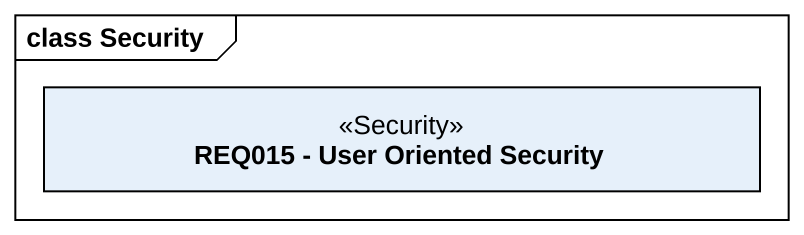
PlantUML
@startuml
mainframe class Security
hide circle
hide empty members
class "REQ015 - User Oriented Security" as REQ015_User_Oriented <<Security>>
@enduml
